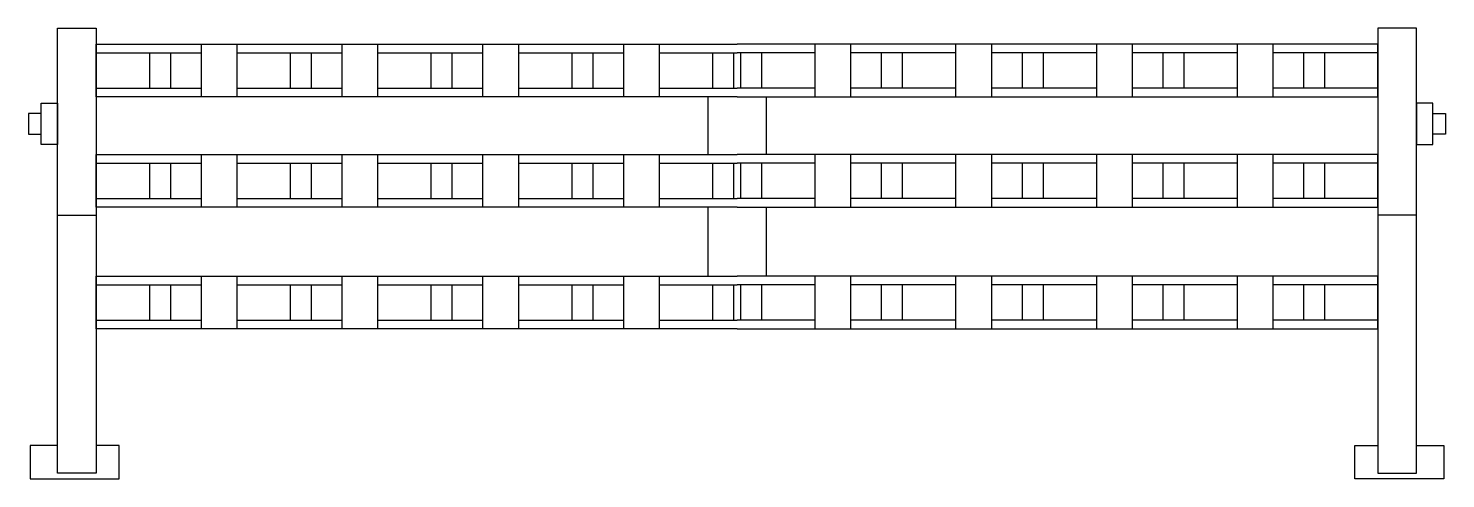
# Model space of a CAD drawing. Header units: centimetres. Extents: x 2875 to 772479, y 1169 to 447767.
# Drawn here: x 390757 to 400140, y 111157 to 114140 of the extents above.
import ezdxf

# ---------------------------------------------------------------- set-up
doc = ezdxf.new("R2010")
doc.units = ezdxf.units.CM

# ---------------------------------------------------------------- blocks, each defined once
blk = doc.blocks.new('maq12')
for p, q in [((152.4527, 44.3754), (154.1232, 44.3754)), ((152.4527, 44.2379), (152.4527, 44.3754)), ((152.7262, 44.3754), (152.7262, 44.2379)), ((152.8197, 44.3754), (152.8197, 44.2379)), ((153.0931, 44.3754), (153.0931, 44.2379)), ((153.1866, 44.3754), (153.1866, 44.2379)), ((153.4601, 44.3754), (153.4601, 44.2379)), ((153.5535, 44.3754), (153.5535, 44.2379)), ((153.827, 44.3754), (153.827, 44.2379)), ((153.9204, 44.3754), (153.9204, 44.2379)), ((155.7936, 44.3754), (154.1232, 44.3754)), ((154.326, 44.3754), (154.326, 44.2379)), ((154.4194, 44.3754), (154.4194, 44.2379)), ((154.6929, 44.3754), (154.6929, 44.2379)), ((154.7863, 44.3754), (154.7863, 44.2379)), ((155.0598, 44.3754), (155.0598, 44.2379)), ((155.1533, 44.3754), (155.1533, 44.2379)), ((155.4267, 44.3754), (155.4267, 44.2379)), ((155.5202, 44.3754), (155.5202, 44.2379)), ((155.7936, 44.2379), (155.7936, 44.3754)), ((152.4527, 44.3526), (152.7262, 44.3526)), ((152.5917, 44.3526), (152.5917, 44.2607)), ((152.6464, 44.3526), (152.6464, 44.2607)), ((152.8197, 44.3526), (153.0931, 44.3526)), ((152.9587, 44.3526), (152.9587, 44.2607)), ((153.0134, 44.3526), (153.0134, 44.2607)), ((153.1866, 44.3526), (153.4601, 44.3526)), ((153.3256, 44.3526), (153.3256, 44.2607)), ((153.3803, 44.3526), (153.3803, 44.2607)), ((153.5535, 44.3526), (153.827, 44.3526)), ((153.6925, 44.3526), (153.6925, 44.2607)), ((153.7472, 44.3526), (153.7472, 44.2607)), ((153.9204, 44.3526), (154.1232, 44.3526)), ((154.0594, 44.3526), (154.0594, 44.2607)), ((154.1141, 44.3526), (154.1141, 44.2607)), ((154.326, 44.3526), (154.1232, 44.3526)), ((154.1323, 44.3526), (154.1323, 44.2607)), ((154.187, 44.3526), (154.187, 44.2607)), ((154.6929, 44.3526), (154.4194, 44.3526)), ((154.4992, 44.3526), (154.4992, 44.2607)), ((154.5539, 44.3526), (154.5539, 44.2607)), ((155.0598, 44.3526), (154.7863, 44.3526)), ((154.8661, 44.3526), (154.8661, 44.2607)), ((154.9208, 44.3526), (154.9208, 44.2607)), ((155.4267, 44.3526), (155.1533, 44.3526)), ((155.233, 44.3526), (155.233, 44.2607)), ((155.2877, 44.3526), (155.2877, 44.2607)), ((155.7936, 44.3526), (155.5202, 44.3526)), ((155.5999, 44.3526), (155.5999, 44.2607)), ((155.6546, 44.3526), (155.6546, 44.2607)), ((152.4527, 44.2607), (152.7262, 44.2607)), ((152.8197, 44.2607), (153.0931, 44.2607)), ((153.1866, 44.2607), (153.4601, 44.2607)), ((153.5535, 44.2607), (153.827, 44.2607)), ((153.9204, 44.2607), (154.1232, 44.2607)), ((154.326, 44.2607), (154.1232, 44.2607)), ((154.6929, 44.2607), (154.4194, 44.2607)), ((155.0598, 44.2607), (154.7863, 44.2607)), ((155.4267, 44.2607), (155.1533, 44.2607)), ((155.7936, 44.2607), (155.5202, 44.2607)), ((154.1232, 44.2379), (152.4527, 44.2379)), ((154.0474, 44.2379), (154.0474, 44.0863)), ((154.1232, 44.2379), (155.7936, 44.2379)), ((154.199, 44.2379), (154.199, 44.0863)), ((152.4527, 44.0875), (154.1232, 44.0875)), ((152.4527, 43.95), (152.4527, 44.0875)), ((152.7262, 44.0875), (152.7262, 43.95)), ((152.8197, 44.0875), (152.8197, 43.95)), ((153.0931, 44.0875), (153.0931, 43.95)), ((153.1866, 44.0875), (153.1866, 43.95)), ((153.4601, 44.0875), (153.4601, 43.95)), ((153.5535, 44.0875), (153.5535, 43.95)), ((153.827, 44.0875), (153.827, 43.95)), ((153.9204, 44.0875), (153.9204, 43.95)), ((155.7936, 44.0875), (154.1232, 44.0875)), ((154.326, 44.0875), (154.326, 43.95)), ((154.4194, 44.0875), (154.4194, 43.95)), ((154.6929, 44.0875), (154.6929, 43.95)), ((154.7863, 44.0875), (154.7863, 43.95)), ((155.0598, 44.0875), (155.0598, 43.95)), ((155.1533, 44.0875), (155.1533, 43.95)), ((155.4267, 44.0875), (155.4267, 43.95)), ((155.5202, 44.0875), (155.5202, 43.95)), ((155.7936, 43.95), (155.7936, 44.0875)), ((152.4527, 44.0648), (152.7262, 44.0648)), ((152.5917, 44.0648), (152.5917, 43.9728)), ((152.6464, 44.0648), (152.6464, 43.9728)), ((152.8197, 44.0648), (153.0931, 44.0648)), ((152.9587, 44.0648), (152.9587, 43.9728)), ((153.0134, 44.0648), (153.0134, 43.9728)), ((153.1866, 44.0648), (153.4601, 44.0648)), ((153.3256, 44.0648), (153.3256, 43.9728)), ((153.3803, 44.0648), (153.3803, 43.9728)), ((153.5535, 44.0648), (153.827, 44.0648)), ((153.6925, 44.0648), (153.6925, 43.9728)), ((153.7472, 44.0648), (153.7472, 43.9728)), ((153.9204, 44.0648), (154.1232, 44.0648)), ((154.0594, 44.0648), (154.0594, 43.9728)), ((154.1141, 44.0648), (154.1141, 43.9728)), ((154.326, 44.0648), (154.1232, 44.0648)), ((154.1323, 44.0648), (154.1323, 43.9728)), ((154.187, 44.0648), (154.187, 43.9728)), ((154.6929, 44.0648), (154.4194, 44.0648)), ((154.4992, 44.0648), (154.4992, 43.9728)), ((154.5539, 44.0648), (154.5539, 43.9728)), ((155.0598, 44.0648), (154.7863, 44.0648)), ((154.8661, 44.0648), (154.8661, 43.9728)), ((154.9208, 44.0648), (154.9208, 43.9728)), ((155.4267, 44.0648), (155.1533, 44.0648)), ((155.233, 44.0648), (155.233, 43.9728)), ((155.2877, 44.0648), (155.2877, 43.9728)), ((155.7936, 44.0648), (155.5202, 44.0648)), ((155.5999, 44.0648), (155.5999, 43.9728)), ((155.6546, 44.0648), (155.6546, 43.9728)), ((152.4527, 43.9728), (152.7262, 43.9728)), ((152.8197, 43.9728), (153.0931, 43.9728)), ((153.1866, 43.9728), (153.4601, 43.9728)), ((153.5535, 43.9728), (153.827, 43.9728)), ((153.9204, 43.9728), (154.1232, 43.9728)), ((154.326, 43.9728), (154.1232, 43.9728)), ((154.6929, 43.9728), (154.4194, 43.9728)), ((155.0598, 43.9728), (154.7863, 43.9728)), ((155.4267, 43.9728), (155.1533, 43.9728)), ((155.7936, 43.9728), (155.5202, 43.9728)), ((152.352, 43.9289), (152.4527, 43.9289)), ((154.1232, 43.95), (152.4527, 43.95)), ((154.0474, 43.95), (154.0474, 43.7691)), ((154.1232, 43.95), (155.7936, 43.95)), ((154.199, 43.95), (154.199, 43.7691)), ((155.8944, 43.9289), (155.7936, 43.9289)), ((152.4527, 43.7703), (154.1232, 43.7703)), ((152.4527, 43.6328), (152.4527, 43.7703)), ((152.4527, 43.7475), (152.7262, 43.7475)), ((152.5917, 43.7475), (152.5917, 43.6555)), ((152.6464, 43.7475), (152.6464, 43.6555)), ((152.7262, 43.7703), (152.7262, 43.6328)), ((152.8197, 43.7703), (152.8197, 43.6328)), ((152.8197, 43.7475), (153.0931, 43.7475)), ((152.9587, 43.7475), (152.9587, 43.6555)), ((153.0134, 43.7475), (153.0134, 43.6555)), ((153.0931, 43.7703), (153.0931, 43.6328)), ((153.1866, 43.7703), (153.1866, 43.6328)), ((153.1866, 43.7475), (153.4601, 43.7475)), ((153.3256, 43.7475), (153.3256, 43.6555)), ((153.3803, 43.7475), (153.3803, 43.6555)), ((153.4601, 43.7703), (153.4601, 43.6328)), ((153.5535, 43.7703), (153.5535, 43.6328)), ((153.5535, 43.7475), (153.827, 43.7475)), ((153.6925, 43.7475), (153.6925, 43.6555)), ((153.7472, 43.7475), (153.7472, 43.6555)), ((153.827, 43.7703), (153.827, 43.6328)), ((153.9204, 43.7703), (153.9204, 43.6328)), ((153.9204, 43.7475), (154.1232, 43.7475)), ((154.0594, 43.7475), (154.0594, 43.6555)), ((154.1141, 43.7475), (154.1141, 43.6555)), ((155.7936, 43.7703), (154.1232, 43.7703)), ((154.326, 43.7475), (154.1232, 43.7475)), ((154.1323, 43.7475), (154.1323, 43.6555)), ((154.187, 43.7475), (154.187, 43.6555)), ((154.326, 43.7703), (154.326, 43.6328)), ((154.4194, 43.7703), (154.4194, 43.6328)), ((154.6929, 43.7475), (154.4194, 43.7475)), ((154.4992, 43.7475), (154.4992, 43.6555)), ((154.5539, 43.7475), (154.5539, 43.6555)), ((154.6929, 43.7703), (154.6929, 43.6328)), ((154.7863, 43.7703), (154.7863, 43.6328)), ((155.0598, 43.7475), (154.7863, 43.7475)), ((154.8661, 43.7475), (154.8661, 43.6555)), ((154.9208, 43.7475), (154.9208, 43.6555)), ((155.0598, 43.7703), (155.0598, 43.6328)), ((155.1533, 43.7703), (155.1533, 43.6328)), ((155.4267, 43.7475), (155.1533, 43.7475)), ((155.233, 43.7475), (155.233, 43.6555)), ((155.2877, 43.7475), (155.2877, 43.6555)), ((155.4267, 43.7703), (155.4267, 43.6328)), ((155.5202, 43.7703), (155.5202, 43.6328)), ((155.7936, 43.7475), (155.5202, 43.7475)), ((155.5999, 43.7475), (155.5999, 43.6555)), ((155.6546, 43.7475), (155.6546, 43.6555)), ((155.7936, 43.6328), (155.7936, 43.7703)), ((152.4527, 43.6555), (152.7262, 43.6555)), ((154.1232, 43.6328), (152.4527, 43.6328)), ((152.8197, 43.6555), (153.0931, 43.6555)), ((153.1866, 43.6555), (153.4601, 43.6555)), ((153.5535, 43.6555), (153.827, 43.6555)), ((153.9204, 43.6555), (154.1232, 43.6555)), ((154.326, 43.6555), (154.1232, 43.6555)), ((154.1232, 43.6328), (155.7936, 43.6328)), ((154.6929, 43.6555), (154.4194, 43.6555)), ((155.0598, 43.6555), (154.7863, 43.6555)), ((155.4267, 43.6555), (155.1533, 43.6555)), ((155.7936, 43.6555), (155.5202, 43.6555))]:
    blk.add_line(p, q)
for points in [[(152.352, 44.4164), (152.4527, 44.4164), (152.4527, 43.256), (152.352, 43.256)], [(155.8944, 44.4164), (155.7936, 44.4164), (155.7936, 43.256), (155.8944, 43.256)], [(152.352, 44.1137), (152.3091, 44.1137), (152.3091, 44.2209), (152.352, 44.2209)], [(155.8944, 44.1137), (155.9373, 44.1137), (155.9373, 44.2209), (155.8944, 44.2209)], [(152.3091, 44.1941), (152.2761, 44.1941), (152.2761, 44.1405), (152.3091, 44.1405)], [(155.9373, 44.1941), (155.9703, 44.1941), (155.9703, 44.1405), (155.9373, 44.1405)]]:
    blk.add_lwpolyline(points, close=True)
for points in [[(152.352, 43.3285), (152.281, 43.3285), (152.281, 43.2419), (152.5129, 43.2419), (152.5129, 43.3285), (152.4527, 43.3285)], [(155.8944, 43.3285), (155.9654, 43.3285), (155.9654, 43.2419), (155.7335, 43.2419), (155.7335, 43.3285), (155.7936, 43.3285)]]:
    blk.add_lwpolyline(points)

msp = doc.modelspace()

# ---------------------------------------------------------------- block references
at = {"xscale": 2540, "yscale": 2540, "zscale": 2540}
msp.add_blockref('maq12', (3975.27, 1322.39), dxfattribs=at)

doc.saveas('drawing.dxf')
